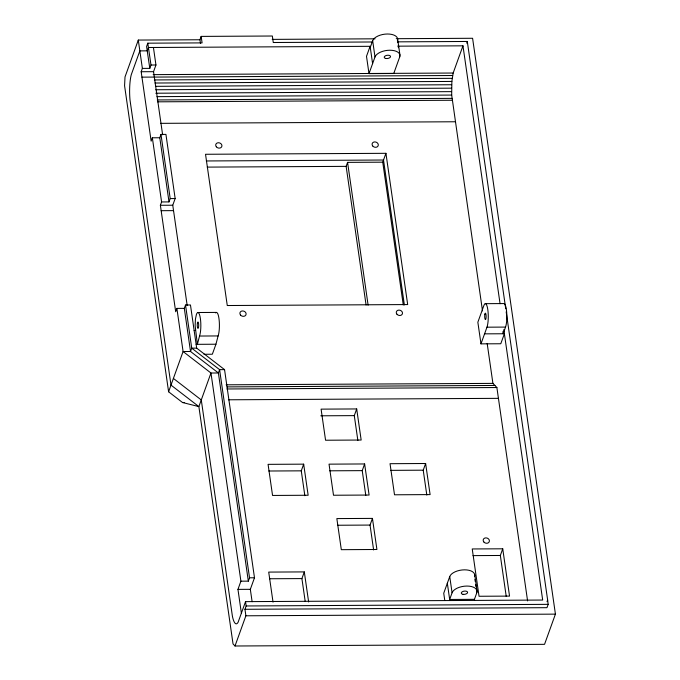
<?xml version="1.0" encoding="UTF-8"?>
<svg xmlns="http://www.w3.org/2000/svg" width="680" height="680" viewBox="0 0 680 680"><rect width="100%" height="100%" fill="white"/><g stroke="black" fill="none" stroke-linecap="round" stroke-linejoin="round"><path stroke-width="1.02" d="M482.494 310.887L451.69 95.064L451.86 81.439L453.169 73.032L462.969 45.823L398.012 46.172M199.537 336.039L197.37 344.326L195.126 325.584L195.432 319.183L196.427 314.406A12.707 2.865 89.7 0 1 200.387 318.554A12.707 2.865 89.7 0 1 199.537 336.039L218.11 335.937A12.707 2.865 89.7 0 0 219.138 319.931A12.707 2.865 89.7 0 0 215.67 312.945M204 354.28L212.339 354.229L215.942 344.225L218.11 335.937M200.489 43.452L199.954 39.763L201.153 36.397L272.349 36.014L273.275 42.508L372.062 41.981M199.954 39.763L138.295 40.061L125.009 76.959L124.576 85.722L168.597 391.774L182.537 402.526L198.874 406.606L233.036 643.926L235.008 646L544.544 644.342L555.424 614.134L472.591 38.276L396.253 38.692M201.153 36.397L202.088 42.891L147.798 43.18L146.591 46.512L149.795 68.365L142.367 68.408L141.168 71.74L151.147 141.134L152.354 137.793L159.783 137.76L160.981 134.419L165.929 134.394L175.159 198.552L172.762 205.224L187.17 305.413M149.795 68.365L150.994 65.034L147.798 43.18M162.622 134.768L153.553 71.672L155.95 64.999L153.433 47.481M252.119 601.732L250.333 589.322L254.49 577.779L224.553 369.623L196.673 348.126L190.468 304.988L185.521 305.023L184.314 308.354L176.885 308.397L175.686 311.729L160.378 205.283L161.577 201.952L152.354 137.793M161.577 201.952L169.006 201.909L170.204 198.577L160.981 134.419M168.597 391.774L183.09 351.526L176.885 308.397M224.553 369.623L219.598 369.648L218.399 372.98L210.97 373.023L198.874 406.606L171.003 385.109L130.024 100.096A22.465 5.058 89.7 0 1 131.249 74.758L139.851 50.881L147.22 50.839L148.478 47.507L370.107 46.316L366.503 56.321L368.993 73.627L393.754 73.499L399.755 56.831L399.466 54.799M370.26 47.404L372.666 40.732A12.707 6.486 -8.2 0 1 387.447 34A12.707 6.486 -8.2 0 1 397.426 40.605L397.715 42.627M368.993 73.627L374.995 56.959L372.666 40.732M366.078 304.988L346.137 166.362L347.574 162.367L382.738 162.18L385.934 153.315L205.53 154.275L227.273 305.524L407.677 304.563L385.934 153.315M241.375 613.182L237.957 589.381L240.907 581.179L210.97 373.023L183.09 351.526L190.519 351.483L218.399 372.98L248.336 581.137L240.907 581.179M248.336 581.137L249.534 577.804L219.598 369.648L191.726 348.151L185.521 305.023M503.787 329.63L542.683 600.049L245.531 601.638L238.136 622.183A22.465 5.058 89.7 0 1 232.399 616.173L201.28 399.942L173.4 378.437M235.008 646L245.888 615.791L244.953 609.297L246.151 605.965L245.531 601.638M304.852 495.712L301.265 470.84L303.671 464.16L268.073 464.346L272.552 495.448L308.15 495.252L303.671 464.16M466.692 43.137L467.296 41.471L397.553 41.845M357.867 440.495L354.288 415.625L356.694 408.944L321.096 409.139L325.567 440.232L361.165 440.037L356.694 408.944M305.192 601.384L301.911 578.587L304.308 571.906L268.71 572.092L273.037 602.157M365.806 495.508L362.227 470.637L364.625 463.956L329.035 464.151L333.506 495.244L369.104 495.048L364.625 463.956M373.618 549.95L370.039 525.071L372.445 518.398L336.846 518.585L341.317 549.678L376.916 549.491L372.445 518.398M426.81 495.057L423.224 470.186L425.629 463.505L390.031 463.7L394.51 494.793L430.108 494.598L425.629 463.505M480.973 343.859L486.973 327.19A12.707 2.856 89.7 0 0 487.815 309.706A12.707 2.856 89.7 0 0 483.863 305.558L477.853 322.226L480.973 343.859L500.777 343.757L504.381 333.752L484.568 333.854M485.265 303.671L503.837 303.569A12.707 2.856 89.7 0 1 506.71 312.63A12.707 2.856 89.7 0 1 505.546 327.089L503.14 333.761L502.843 331.695M474.495 576.436A12.707 6.486 -8.2 0 0 464.525 569.832A12.707 6.486 -8.2 0 0 449.735 576.572L443.734 593.24L444.762 600.363M449.735 576.572L452.072 592.79L449.667 599.462L474.436 599.327L476.833 592.663L476.399 589.619M506.235 596.462L500.335 555.475L502.741 548.803L472.235 548.956L479.043 596.266L509.541 596.105L502.741 548.803M547.034 601.689L547.638 600.024L506.192 311.865M547.638 600.024L548.165 604.35L546.966 607.682L244.953 609.297M272.212 39.38L375.054 38.811M150.994 65.034L155.95 64.999M141.168 71.74L153.553 71.672M153.17 74.638L453.169 73.032M141.95 77.146L452.633 75.514M154.326 79.934L452.2 78.336M155.048 83.028L451.86 81.439M155.89 86.326L451.639 84.745M155.78 89.752L451.537 88.171M155.796 93.219L451.554 91.638M156.995 96.645L451.69 95.064M157.25 99.951L451.945 98.371M157.513 101.822L452.217 100.249M160.616 123.344L455.311 121.763M206.304 160.964L383.52 160.021L404.362 304.938M207.264 167.11L346.137 166.362M170.204 198.577L175.159 198.552M160.378 205.283L172.762 205.224M161.151 210.698L173.536 210.63M197.838 312.519L216.41 312.418M486.973 327.19L505.546 327.089M194.14 330.497L195.381 330.488M196.137 344.335L215.942 344.225M196.673 348.126L191.726 348.151L190.519 351.483L184.314 308.354M226.143 384.812L492.915 383.384L496.876 387.532L527.595 600.942M227.06 386.894L494.896 385.458M226.925 388.977L496.876 387.532M228.48 399.789L498.431 398.344M182.537 402.526L184.603 402.517M320.781 415.803L354.288 415.625M268.812 471.01L301.265 470.84M390.771 470.356L423.224 470.186M329.766 470.806L362.227 470.637M337.586 525.249L370.039 525.071M472.991 555.619L500.335 555.475M249.534 577.804L254.49 577.779M269.45 578.756L301.911 578.587M237.957 589.381L250.333 589.322M246.151 605.965L548.165 604.35M245.888 615.791L555.424 614.134M467.296 41.471L505.733 308.712M462.969 45.823L500.063 303.731M487.177 343.459L492.915 383.384M397.622 38.879L399.959 55.105M474.7 574.711L477.029 590.937M398.157 45.67L398.446 47.702M474.938 579.479L475.226 581.51M475.668 584.553L475.958 586.577M474.436 599.327L474.589 600.406M370.107 46.316L372.598 63.631M447.338 583.236L449.829 600.542M382.738 162.18L403.282 304.997M347.574 162.367L368.118 305.184M304.308 571.906L308.635 601.962M159.783 137.76L169.006 201.909M138.295 40.061L142.367 68.408M374.995 56.959A12.707 6.486 -8.2 0 1 389.776 50.227A12.707 6.486 -8.2 0 1 399.755 56.831M452.072 592.79A12.707 6.486 -8.2 0 1 466.854 586.058A12.707 6.486 -8.2 0 1 476.833 592.663M483.812 541.943A3.179 2.635 19.8 0 0 489.175 541.917A3.179 2.635 19.8 0 0 485.911 537.871A3.179 2.635 19.8 0 0 483.812 541.943M372.708 145.979A3.179 2.635 19.8 0 0 378.072 145.953A3.179 2.635 19.8 0 0 374.808 141.907A3.179 2.635 19.8 0 0 372.708 145.979M216.333 146.804A3.179 2.635 19.8 0 0 221.697 146.778A3.179 2.635 19.8 0 0 218.433 142.732A3.179 2.635 19.8 0 0 216.333 146.804M240.516 315.01A3.179 2.635 19.8 0 0 245.879 314.984A3.179 2.635 19.8 0 0 242.615 310.938A3.179 2.635 19.8 0 0 240.516 315.01M396.899 314.168A3.179 2.635 19.8 0 0 402.254 314.143A3.179 2.635 19.8 0 0 398.99 310.097A3.179 2.635 19.8 0 0 396.899 314.168M197.446 323.043A3.179 0.714 89.7 0 0 197.829 328.312A3.179 0.714 89.7 0 0 198.662 324.309A3.179 0.714 89.7 0 0 197.446 323.043M385.993 58.505A3.179 1.623 -8.2 0 0 390.524 56.448A3.179 1.623 -8.2 0 0 385.611 55.726A3.179 1.623 -8.2 0 0 385.993 58.505M463.071 594.346A3.179 1.623 -8.2 0 0 467.594 592.28A3.179 1.623 -8.2 0 0 462.689 591.558A3.179 1.623 -8.2 0 0 463.071 594.346M484.883 314.194A3.179 0.714 89.7 0 0 485.265 319.464A3.179 0.714 89.7 0 0 486.098 315.46A3.179 0.714 89.7 0 0 484.883 314.194"/></g></svg>
